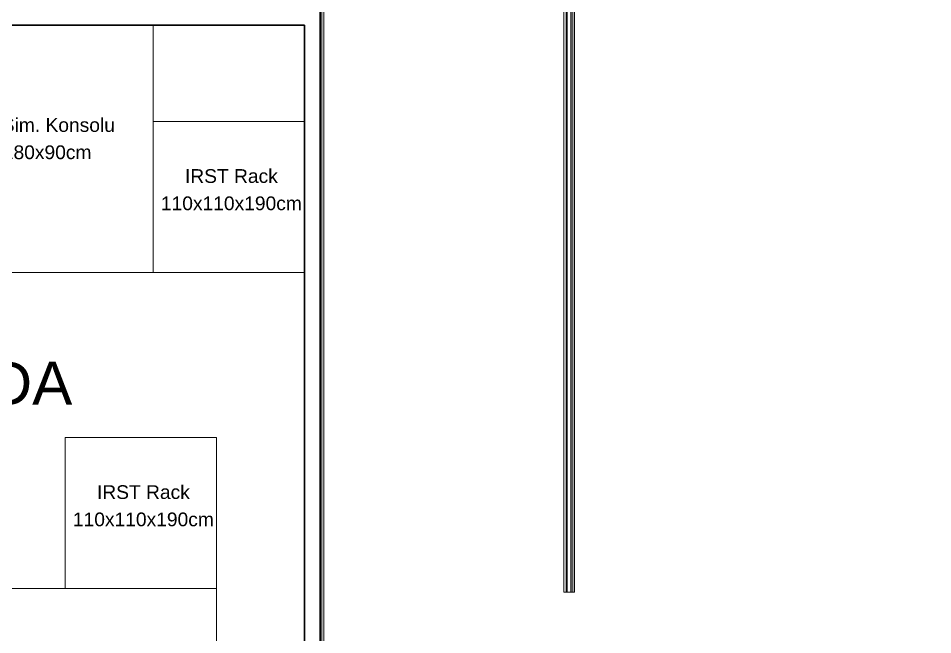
# Model space of a CAD drawing. Header units: centimetres. Extents: x 405464 to 563355, y 50011 to 66875.
# Drawn here: x 508958 to 509623, y 52606 to 53054 of the extents above; entities that cross this region are included whole.
import ezdxf
from ezdxf.enums import TextEntityAlignment as Align

# ---------------------------------------------------------------- set-up
doc = ezdxf.new("R2010")
doc.units = ezdxf.units.CM
doc.linetypes.add('DASHDOT', pattern=[25.4, 12.7, -6.35, 0, -6.35])
doc.layers.get('0').update_dxf_attribs({"lineweight": 9})
doc.layers.add('-MH_Ad', color=1, linetype='Continuous', lineweight=9, true_color=0xff0000)
for name, color, linetype, lineweight in [('0-KRCN-MİMARİ-220526', 8, 'Continuous', 9), ('A_Aks', 30, 'DASHDOT', 9), ('A_Duvar-alçiplak', 3, 'Continuous', 30), ('DV_akustik', 31, 'Continuous', 13), ('M00_Mahal_No$0$MH_Alan', 51, 'Continuous', 9), ('MH_Alan', 51, 'Continuous', 9), ('TF_Cihaz', 20, 'Continuous', 13), ('TF_Mobilya', 142, 'Continuous', 9)]:
    doc.layers.add(name, color=color, linetype=linetype, lineweight=lineweight)
doc.layers.add('TF_Cihaz_yazı', color=5, linetype='Continuous')
doc.styles.add('M00_Mahal_No$0$Kalin01', font='swissk.ttf')
doc.styles.add('M00_Mahal_No$0$Normal', font='swiss.ttf')
doc.styles.add('MP_KAPI_POZ', font='arial.ttf')
doc.linetypes.add('BATTING', pattern='A,0.0001,-0.1,[134,ltypeshp.shx,S=0.1,R=0,X=-0.1,Y=0],-0.2,[134,ltypeshp.shx,S=0.1,R=180,X=0.1,Y=0],-0.1', length=0.4001)

# ---------------------------------------------------------------- blocks, each defined once
blk = doc.blocks.new('a_aks')
at = {"layer": 'A_Aks', "color": 8, "ltscale": 200}
for p, q in [((4830, 5308.05), (4830, -831.11)), ((5230, 5308.05), (5230, -831.11))]:
    blk.add_line(p, q, dxfattribs=at)
blk = doc.blocks.new('mimari_yeni_durum')
at = {"layer": 'A_Duvar-alçiplak', "color": 8}
for p, q in [((4037.5, 787), (4807.5, 787)), ((4807.5, 787), (4807.5, 88))]:
    blk.add_line(p, q, dxfattribs=at)
blk.add_lwpolyline([(4856.5, 88), (4819, 88), (4819, 797)], dxfattribs=at)
at = {"layer": 'A_Aks', "color": 8}
blk.add_blockref('a_aks', (0, 0), dxfattribs=at)
blk = doc.blocks.new('görüş_sis_üretim_alanı')
at = {"layer": 'TF_Cihaz', "color": 8}
for points in [[(2887.5, 550), (3067.5, 550), (3067.5, 730), (2887.5, 730)], [(3067.5, 550), (3177.5, 550), (3177.5, 660), (3067.5, 660)], [(3003.5, 320), (3113.5, 320), (3113.5, 430), (3003.5, 430)], [(2813.5, 20), (3113.5, 20), (3113.5, 320), (2813.5, 320)]]:
    blk.add_lwpolyline(points, close=True, dxfattribs=at)
at = {"layer": 'TF_Cihaz_yazı', "color": 8, "style": 'MP_KAPI_POZ'}
for s, p in [('Sistem Sim. Konsolu', (2975.21, 657.35)), ('180x180x90cm', (2975.21, 637.51)), ('IRST Rack', (3124.35, 620.2)), ('110x110x190cm', (3124.35, 600.35)), ('IRST Rack', (3060.35, 390.2)), ('110x110x190cm', (3060.35, 370.35))]:
    blk.add_text(s, height=10, dxfattribs=at).set_placement(p, align=Align.MIDDLE_CENTER)
blk = doc.blocks.new('kombine_altyapı')
at = {"color": 8, "linetype": 'Continuous', "lineweight": 15}
for p, q in [((4996.03, 374.31), (4996.03, 1249.39)), ((4996.26, 374.31), (4996.26, 1248.85)), ((4997.86, 374.31), (4997.86, 1248.2)), ((4998.65, 374.31), (4998.65, 1248.2)), ((5001.35, 374.31), (5001.35, 1248.2)), ((5002.14, 374.31), (5002.14, 1248.2)), ((5003.74, 374.31), (5003.74, 1248.85)), ((5003.97, 374.31), (5003.97, 1249.39)), ((4996.26, 374.31), (4996.03, 374.31)), ((4997.86, 374.31), (4996.26, 374.31)), ((4998.65, 374.31), (4997.86, 374.31)), ((5001.35, 374.31), (4998.65, 374.31)), ((5002.14, 374.31), (5001.35, 374.31)), ((5003.74, 374.31), (5002.14, 374.31)), ((5003.97, 374.31), (5003.74, 374.31))]:
    blk.add_line(p, q, dxfattribs=at)
blk = doc.blocks.new('M00_Mahal_No$0$MHL')
at = {"color": 0, "linetype": 'ByBlock', "lineweight": -2}
blk.add_lwpolyline([(-100, -5), (-100, -30, 0.414214), (-95, -35), (95, -35, 0.414214), (100, -30), (100, -5, 0.414214), (95, 0), (-95, 0, 0.414214)], format="xyb", close=True, dxfattribs=at)
for tag, height, style, p in [('MAHALNO', 25, 'M00_Mahal_No$0$Kalin01', (0, -17.5)), ('MAHALADI', 40, 'M00_Mahal_No$0$Normal', (0, -67.5))]:
    blk.add_attdef(tag, text='', height=height, dxfattribs=dict(at, style=style)).set_placement(p, align=Align.MIDDLE_CENTER)
at = {"layer": 'M00_Mahal_No$0$MH_Alan', "style": 'M00_Mahal_No$0$Normal'}
blk.add_attdef('ALAN', text='', height=40, dxfattribs=at).set_placement((0, -127.5), align=Align.MIDDLE_CENTER)
blk = doc.blocks.new('A$C17b1b0ad')
at = {"layer": 'MH_Alan', "color": 8}
blk.add_lwpolyline([(4819, 88), (4819, 1661.5), (5199, 1661.5), (5199, 1620), (5311, 1620), (5311, 1655), (6452.5, 1655), (6452.5, 1620), (6507.5, 1620), (6507.5, 1661), (7013, 1661), (7013, 88)], dxfattribs=at)
blk.add_lwpolyline([(4037.5, 787), (4807.5, 787), (4807.5, 88), (4803.5, 88), (4803.5, 77), (4456.5, 77), (4456.5, 88), (4403.5, 88), (4403.5, 77), (4056.5, 77), (4056.5, 88), (4037.5, 88)], close=True, dxfattribs=at)
at = {"layer": '-MH_Ad', "color": 8}
ref = blk.add_blockref('M00_Mahal_No$0$MHL', (4420.81, 579.35), dxfattribs=dict(at, xscale=0.7839999999999999, yscale=0.7839999999999999, zscale=0.7839999999999999))
ref.add_attrib('MAHALNO', 'A-Z-25', dxfattribs={"layer": '0', "color": 0, "linetype": 'ByBlock', "lineweight": -2, "height": 19.6, "style": 'M00_Mahal_No$0$Kalin01'}).set_placement((4420.81, 565.63), align=Align.MIDDLE_CENTER)
ref.add_attrib('MAHALADI', 'IRST KARANLIK ODA', dxfattribs={"layer": '0', "color": 0, "linetype": 'ByBlock', "lineweight": -2, "height": 31.36, "style": 'M00_Mahal_No$0$Normal'}).set_placement((4420.81, 526.43), align=Align.MIDDLE_CENTER)
ref.add_attrib('ALAN', '54.59 m²', dxfattribs={"layer": 'M00_Mahal_No$0$MH_Alan', "height": 23.52, "style": 'M00_Mahal_No$0$Normal'}).set_placement((4420.81, 479.39), align=Align.MIDDLE_CENTER)
blk = doc.blocks.new('duvarlar')
at = {"layer": 'DV_akustik', "color": 8}
for p, q in [((4819, 88), (4819, 1661.5)), ((4821.5, 90.5), (4821.5, 1659))]:
    blk.add_line(p, q, dxfattribs=at)
at = {"layer": 'DV_akustik', "color": 8, "linetype": 'BATTING', "ltscale": 2.5}
blk.add_line((4820.25, 89.25), (4820.25, 1660.25), dxfattribs=at)
blk = doc.blocks.new('A$C9e52caec')
at = {"layer": '-MH_Ad', "color": 8}
blk.add_blockref('A$C17b1b0ad', (0, 0), dxfattribs=at)
at = {"color": 8}
blk.add_blockref('mimari_yeni_durum', (0, 0), dxfattribs=at)
at = {"layer": 'TF_Mobilya', "color": 8}
for name, p in [('görüş_sis_üretim_alanı', (1630, 57)), ('kombine_altyapı', (0, 0))]:
    blk.add_blockref(name, p, dxfattribs=at)
blk.add_blockref('duvarlar', (0, 0))

msp = doc.modelspace()

# ---------------------------------------------------------------- block references
at = {"layer": '0-KRCN-MİMARİ-220526', "rotation": 359.999999999997}
msp.add_blockref('A$C9e52caec', (504358.27, 52262.37, 74), dxfattribs=at)

doc.saveas('drawing.dxf')
